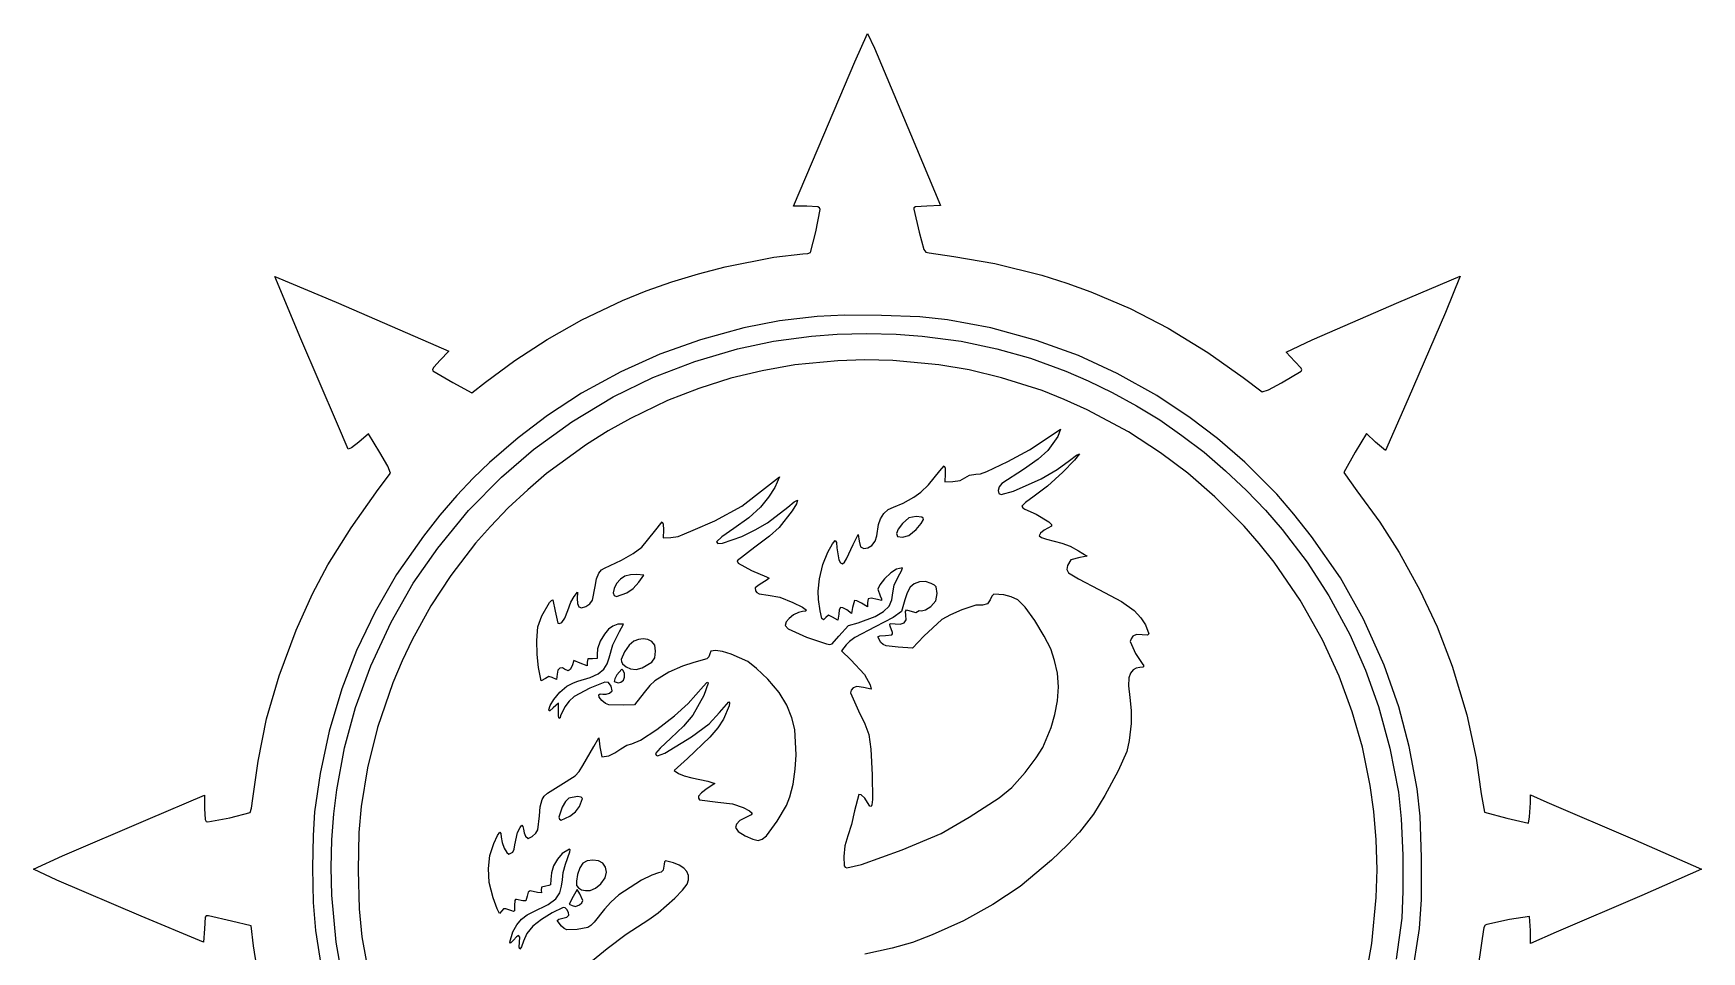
# Model space of a CAD drawing. Extents: x 354 to 615, y 61 to 321.
# Drawn here: x 354.4 to 614.8, y 177.9 to 321.2 of the extents above; entities that cross this region are included whole.
import ezdxf

# ---------------------------------------------------------------- set-up
doc = ezdxf.new("R2010")
doc.units = 0

msp = doc.modelspace()

# ---------------------------------------------------------------- linework, layer by layer
at = {"layer": 'Calque 1'}
for p, q in [((482.59066, 316.74368), (484.56314, 321.17446)), ((484.56314, 321.17446), (485.66845, 318.85936)), ((485.66845, 318.85936), (491.29084, 305.50266)), ((476.89514, 303.24998), (482.59066, 316.74368)), ((491.29084, 305.50266), (495.95703, 294.32406)), ((473.023, 294.188), (476.89514, 303.24998)), ((495.95703, 294.32406), (493.82254, 294.188)), ((475.09744, 294.18886), (473.023, 294.188)), ((476.827645, 294.106972), (475.09744, 294.18886)), ((476.49571, 290.2068), (477.17176, 293.69525)), ((477.107539, 293.957909), (476.827645, 294.106972)), ((477.17176, 293.69525), (477.107539, 293.957909)), ((492.06202, 294.11156), (491.814395, 293.971781)), ((491.814395, 293.971781), (491.81842, 293.72498)), ((491.81842, 293.72498), (492.65413, 290.16056)), ((493.82254, 294.188), (492.06202, 294.11156)), ((475.68635, 286.99624), (476.49571, 290.2068)), ((492.65413, 290.16056), (493.375956, 287.434493)), ((469.94419, 286.24269), (474.49264, 286.78053)), ((474.49264, 286.78053), (475.2807, 286.843906)), ((475.2807, 286.843906), (475.68635, 286.99624)), ((493.375956, 287.434493), (493.702001, 287.053034)), ((493.702001, 287.053034), (494.19523, 286.92631)), ((494.19523, 286.92631), (498.0737, 286.37455)), ((458.21519, 283.680632), (462.35509, 284.75957)), ((462.35509, 284.75957), (469.94419, 286.24269)), ((498.0737, 286.37455), (504.4237, 285.28223)), ((504.4237, 285.28223), (511.76309, 283.44544)), ((396.1601, 273.52258), (392.07313, 283.26176)), ((392.07313, 283.26176), (401.671, 279.22743)), ((450.020546, 280.984839), (454.02072, 282.414)), ((454.02072, 282.414), (458.21519, 283.680632)), ((511.76309, 283.44544), (515.68025, 282.204856)), ((515.68025, 282.204856), (519.43601, 280.85586)), ((567.49493, 279.21967), (577.07614, 283.27168)), ((577.07614, 283.27168), (574.76286, 277.63943)), ((401.671, 279.22743), (415.208, 273.34811)), ((439.9978, 276.4911), (446.3478, 279.51511)), ((446.3478, 279.51511), (450.020546, 280.984839)), ((519.43601, 280.85586), (525.59036, 278.25385)), ((553.96693, 273.3464), (567.49493, 279.21967)), ((434.57384, 273.43602), (439.9978, 276.4911)), ((470.82117, 276.30856), (465.27856, 275.23653)), ((476.71269, 277.01312), (470.82117, 276.30856)), ((480.962411, 277.202866), (476.71269, 277.01312)), ((486.76689, 277.17833), (480.962411, 277.202866)), ((492.726485, 276.940249), (486.76689, 277.17833)), ((497.07439, 276.4921), (492.726485, 276.940249)), ((503.82126, 275.2522), (497.07439, 276.4921)), ((525.59036, 278.25385), (531.48038, 275.18587)), ((574.76286, 277.63943), (568.93816, 264.16603)), ((401.88944, 260.18988), (396.1601, 273.52258)), ((429.54676, 270.15635), (434.57384, 273.43602)), ((458.53168, 273.36354), (452.16804, 271.11852)), ((465.27856, 275.23653), (458.53168, 273.36354)), ((469.89508, 273.15457), (475.8482, 273.95515)), ((475.8482, 273.95515), (479.847541, 274.226204)), ((479.847541, 274.226204), (484.44716, 274.33894)), ((484.44716, 274.33894), (489.067031, 274.22544)), ((489.067031, 274.22544), (493.11508, 273.95255)), ((493.11508, 273.95255), (499.20049, 273.14538)), ((510.95003, 273.25485), (503.82126, 275.2522)), ((531.48038, 275.18587), (537.69808, 271.39504)), ((415.208, 273.34811), (419.25779, 271.61378)), ((419.25779, 271.61378), (417.86496, 270.20343)), ((452.16804, 271.11852), (446.08263, 268.35227)), ((457.65585, 269.991), (464.28562, 271.94695)), ((464.28562, 271.94695), (469.89508, 273.15457)), ((499.20049, 273.14538), (504.74751, 271.94481)), ((504.74751, 271.94481), (510.03917, 270.4786)), ((517.52757, 270.88861), (510.95003, 273.25485)), ((523.53362, 268.09672), (517.52757, 270.88861)), ((537.69808, 271.39504), (543.20161, 267.46874)), ((549.93203, 271.42745), (553.96693, 273.3464)), ((551.28065, 269.98019), (549.93203, 271.42745)), ((416.904075, 269.09749), (416.711745, 268.743591)), ((416.711745, 268.743591), (416.72559, 268.54295)), ((416.72559, 268.54295), (419.85587, 266.68876)), ((417.86496, 270.20343), (416.904075, 269.09749)), ((424.97594, 266.74553), (429.54676, 270.15635)), ((446.08263, 268.35227), (439.94996, 265.01799)), ((451.09448, 267.47228), (457.65585, 269.991)), ((468.13508, 268.54367), (463.24029, 267.35874)), ((473.24008, 269.45437), (468.13508, 268.54367)), ((479.94371, 270.10255), (473.24008, 269.45437)), ((484.166916, 270.234229), (479.94371, 270.10255)), ((488.52588, 270.11255), (484.166916, 270.234229)), ((495.71288, 269.46877), (488.52588, 270.11255)), ((500.45435, 268.66246), (495.71288, 269.46877)), ((505.46846, 267.44105), (500.45435, 268.66246)), ((510.03917, 270.4786), (515.5357, 268.47619)), ((515.5357, 268.47619), (519.024502, 266.957235)), ((549.20142, 266.65506), (552.27284, 268.48625)), ((552.261849, 268.940454), (551.28065, 269.98019)), ((552.37578, 268.659495), (552.261849, 268.940454)), ((552.27284, 268.48625), (552.37578, 268.659495)), ((419.85587, 266.68876), (422.82568, 265.08469)), ((422.82568, 265.08469), (424.97594, 266.74553)), ((444.89734, 264.47696), (451.09448, 267.47228)), ((458.25331, 265.77864), (453.35852, 263.89607)), ((463.24029, 267.35874), (458.25331, 265.77864)), ((511.81846, 265.43578), (505.46846, 267.44105)), ((519.024502, 266.957235), (522.7682, 265.15325)), ((529.73231, 264.66794), (523.53362, 268.09672)), ((543.20161, 267.46874), (546.17516, 265.2487)), ((546.17516, 265.2487), (547.177431, 265.571218)), ((547.177431, 265.571218), (549.20142, 266.65506)), ((439.94996, 265.01799), (434.63563, 261.53044)), ((438.41505, 260.545), (444.89734, 264.47696)), ((453.35852, 263.89607), (447.58151, 261.10539)), ((515.251498, 264.066184), (511.81846, 265.43578)), ((518.84289, 262.45904), (515.251498, 264.066184)), ((522.7682, 265.15325), (526.563542, 263.063823)), ((526.563542, 263.063823), (530.17653, 260.85861)), ((534.92655, 261.20794), (529.73231, 264.66794)), ((568.93816, 264.16603), (565.38981, 256.11174)), ((434.63563, 261.53044), (430.05267, 258.07673)), ((432.45654, 256.23574), (438.41505, 260.545)), ((447.58151, 261.10539), (444.10543, 259.156171)), ((525.28936, 259.02333), (518.84289, 262.45904)), ((530.17653, 260.85861), (533.645202, 258.431809)), ((539.21594, 257.93942), (534.92655, 261.20794)), ((403.54007, 256.27904), (401.88944, 260.18988)), ((406.68162, 258.6909), (405.17031, 257.38163)), ((408.47345, 255.77174), (406.68162, 258.6909)), ((430.05267, 258.07673), (425.59731, 254.24383)), ((444.10543, 259.156171), (440.70234, 257.0392)), ((509.853786, 256.22085), (512.48167, 257.92126)), ((512.48167, 257.92126), (514.68294, 259.41056)), ((514.25493, 258.29622), (512.72503, 256.1123)), ((514.68294, 259.41056), (514.25493, 258.29622)), ((530.31644, 255.751), (525.28936, 259.02333)), ((533.645202, 258.431809), (537.09358, 255.80961)), ((543.44927, 254.2622), (539.21594, 257.93942)), ((562.45389, 258.76269), (560.69088, 255.81711)), ((563.85934, 257.3747), (562.45389, 258.76269)), ((404.068011, 256.517671), (403.54007, 256.27904)), ((405.17031, 257.38163), (404.068011, 256.517671)), ((409.703215, 253.62193), (408.47345, 255.77174)), ((427.45644, 251.92271), (432.45654, 256.23574)), ((440.70234, 257.0392), (434.49069, 252.50622)), ((506.4913, 254.35952), (509.853786, 256.22085)), ((512.72503, 256.1123), (511.195997, 254.760319)), ((516.09749, 254.50662), (517.196037, 255.371469)), ((517.65296, 255.55096), (516.895176, 254.582835)), ((517.196037, 255.371469), (517.65296, 255.55096)), ((534.5812, 252.53353), (530.31644, 255.751)), ((537.09358, 255.80961), (540.457567, 252.92638)), ((560.69088, 255.81711), (558.92787, 252.63588)), ((565.38981, 256.11174), (563.85934, 257.3747)), ((408.23923, 250.00342), (410.14368, 252.55248)), ((410.14368, 252.55248), (409.703215, 253.62193)), ((425.59731, 254.24383), (423.063674, 251.799274)), ((494.12102, 250.73173), (495.87515, 252.9268)), ((495.87515, 252.9268), (496.56328, 253.70654)), ((496.56328, 253.70654), (496.702859, 253.337363)), ((496.702859, 253.337363), (496.71895, 252.44977)), ((502.207979, 252.475963), (503.179971, 252.794563)), ((503.179971, 252.794563), (506.4913, 254.35952)), ((508.93162, 253.1473), (505.54827, 250.9276)), ((511.195997, 254.760319), (508.93162, 253.1473)), ((511.66572, 251.69386), (514.154027, 253.122305)), ((515.07327, 252.68852), (512.689875, 250.535099)), ((514.154027, 253.122305), (516.09749, 254.50662)), ((516.895176, 254.582835), (515.07327, 252.68852)), ((540.457567, 252.92638), (543.72335, 249.87197)), ((548.43258, 249.26439), (543.44927, 254.2622)), ((558.92787, 252.63588), (560.94428, 249.8207)), ((404.01242, 244.0503), (408.23923, 250.00342)), ((423.063674, 251.799274), (420.4739, 249.08054)), ((422.33423, 246.70697), (427.45644, 251.92271)), ((431.555209, 249.979535), (428.51448, 247.12969)), ((434.49069, 252.50622), (431.555209, 249.979535)), ((464.95999, 247.40312), (468.50601, 250.18223)), ((468.50601, 250.18223), (470.82112, 251.9764)), ((470.09351, 250.32581), (469.141395, 248.800549)), ((470.82112, 251.9764), (470.09351, 250.32581)), ((492.909341, 249.580643), (494.12102, 250.73173)), ((496.71895, 252.44977), (496.64715, 251.193)), ((496.64715, 251.193), (497.91635, 251.2381)), ((497.91635, 251.2381), (499.020671, 251.40508)), ((499.020671, 251.40508), (499.77121, 251.83342)), ((499.77121, 251.83342), (500.487059, 252.250639)), ((500.487059, 252.250639), (501.48127, 252.3836)), ((501.48127, 252.3836), (502.207979, 252.475963)), ((505.122646, 250.441735), (504.95296, 249.85771)), ((505.54827, 250.9276), (505.122646, 250.441735)), ((507.34338, 249.72131), (511.66572, 251.69386)), ((512.689875, 250.535099), (510.58212, 248.94402)), ((538.76503, 248.85438), (534.5812, 252.53353)), ((420.4739, 249.08054), (417.859469, 246.012165)), ((460.75365, 245.11291), (464.95999, 247.40312)), ((469.141395, 248.800549), (467.87401, 247.23361)), ((472.13125, 247.26327), (473.136766, 248.076885)), ((473.47335, 247.768234), (472.8219, 246.66771)), ((473.136766, 248.076885), (473.64966, 248.32062)), ((473.64966, 248.32062), (473.47335, 247.768234)), ((488.62205, 247.23769), (490.13625, 247.85358)), ((490.13625, 247.85358), (491.8126, 248.80061)), ((491.8126, 248.80061), (492.909341, 249.580643)), ((504.95296, 249.85771), (505.067221, 249.365676)), ((505.067221, 249.365676), (505.42515, 249.2086)), ((505.42515, 249.2086), (507.34338, 249.72131)), ((509.230166, 248.003548), (508.66389, 247.41436)), ((508.66389, 247.41436), (508.795017, 247.131795)), ((510.58212, 248.94402), (509.230166, 248.003548)), ((543.34144, 244.25956), (538.76503, 248.85438)), ((543.72335, 249.87197), (546.68164, 246.765523)), ((551.099222, 246.162924), (548.43258, 249.26439)), ((560.94428, 249.8207), (564.51093, 244.93564)), ((417.859469, 246.012165), (415.26657, 242.72698)), ((417.50964, 240.87482), (422.33423, 246.70697)), ((428.51448, 247.12969), (425.728011, 244.244035)), ((451.3222, 243.45716), (452.55566, 244.97552)), ((452.55566, 244.97552), (452.703494, 244.606343)), ((457.35436, 243.65164), (460.75365, 245.11291)), ((466.038706, 245.601159), (463.71027, 243.91722)), ((467.87401, 247.23361), (466.038706, 245.601159)), ((467.027586, 243.69784), (468.94651, 244.82828)), ((468.94651, 244.82828), (472.13125, 247.26327)), ((472.8219, 246.66771), (470.81425, 244.07271)), ((486.31032, 244.57062), (486.604517, 245.448879)), ((486.604517, 245.448879), (487.11122, 246.27097)), ((487.11122, 246.27097), (487.826487, 246.877551)), ((487.826487, 246.877551), (488.62205, 247.23769)), ((491.025808, 245.588456), (490.03426, 244.71048)), ((492.15093, 245.76957), (491.025808, 245.588456)), ((493.066906, 245.678806), (492.15093, 245.76957)), ((492.971249, 244.693481), (493.31077, 245.33788)), ((493.255566, 245.546048), (493.066906, 245.678806)), ((493.31077, 245.33788), (493.255566, 245.546048)), ((508.795017, 247.131795), (509.12014, 246.92852)), ((509.12014, 246.92852), (510.90608, 246.14994)), ((510.90608, 246.14994), (512.89046, 244.96258)), ((512.89046, 244.96258), (513.27989, 244.536778)), ((546.68164, 246.765523), (549.30633, 243.75719)), ((553.85654, 242.6848), (551.099222, 246.162924)), ((564.51093, 244.93564), (567.53755, 240.19533)), ((400.37822, 238.22947), (404.01242, 244.0503)), ((415.26657, 242.72698), (411.07686, 236.73834)), ((425.728011, 244.244035), (423.40382, 241.63126)), ((449.35909, 241.00977), (451.3222, 243.45716)), ((452.73996, 243.71875), (452.69716, 242.46198)), ((452.69716, 242.46198), (453.90187, 242.50038)), ((452.703494, 244.606343), (452.73996, 243.71875)), ((453.90187, 242.50038), (455.02388, 242.684951)), ((455.02388, 242.684951), (456.01854, 243.09471)), ((456.01854, 243.09471), (457.35436, 243.65164)), ((461.822271, 242.595294), (461.03498, 241.83208)), ((463.71027, 243.91722), (461.822271, 242.595294)), ((461.93832, 241.61388), (464.98159, 242.68689)), ((464.98159, 242.68689), (467.027586, 243.69784)), ((469.275906, 242.713291), (467.00659, 240.99547)), ((470.81425, 244.07271), (469.275906, 242.713291)), ((482.36001, 241.40341), (483.12479, 242.99091)), ((483.12479, 242.99091), (483.25708, 241.93258)), ((485.749357, 241.970239), (486.03116, 242.76865)), ((486.03116, 242.76865), (486.31032, 244.57062)), ((489.358506, 243.807271), (489.07744, 243.12298)), ((489.07744, 243.12298), (489.263865, 242.697094)), ((489.263865, 242.697094), (490.03829, 242.59457)), ((490.03426, 244.71048), (489.358506, 243.807271)), ((490.03829, 242.59457), (491.037146, 242.819847)), ((491.037146, 242.819847), (492.15496, 243.75038)), ((492.15496, 243.75038), (492.971249, 244.693481)), ((492.15496, 243.75038), (492.15496, 243.75038)), ((511.553466, 243.169989), (511.36979, 242.78454)), ((511.36979, 242.78454), (511.749382, 242.492824)), ((512.14344, 243.64339), (511.553466, 243.169989)), ((511.749382, 242.492824), (512.51368, 242.24478)), ((513.28733, 244.29321), (512.14344, 243.64339)), ((512.51368, 242.24478), (514.88037, 241.65505)), ((513.27989, 244.536778), (513.28733, 244.29321)), ((545.696685, 241.575466), (543.34144, 244.25956)), ((549.30633, 243.75719), (553.20202, 238.67809)), ((558.38625, 236.20251), (553.85654, 242.6848)), ((413.69021, 235.3733), (417.50964, 240.87482)), ((423.40382, 241.63126), (419.56787, 236.60418)), ((446.18409, 238.97729), (448.031769, 240.0295)), ((448.031769, 240.0295), (449.35909, 241.00977)), ((461.03498, 241.83208), (461.235497, 241.581665)), ((461.235497, 241.581665), (461.93832, 241.61388)), ((467.00659, 240.99547), (464.21569, 238.89013)), ((477.590266, 238.289028), (478.37475, 240.23753)), ((478.37475, 240.23753), (479.10141, 241.52809)), ((479.10141, 241.52809), (479.55624, 242.06487)), ((479.55624, 242.06487), (479.740758, 241.720184)), ((479.740758, 241.720184), (479.8175, 240.89147)), ((479.8175, 240.89147), (480.08371, 239.01788)), ((481.30168, 239.17567), (482.36001, 241.40341)), ((483.25708, 241.93258), (483.484509, 241.063066)), ((483.484509, 241.063066), (484.01058, 240.7863)), ((484.01058, 240.7863), (484.634611, 240.885179)), ((484.634611, 240.885179), (485.2633, 241.29164)), ((485.2633, 241.29164), (485.749357, 241.970239)), ((514.88037, 241.65505), (516.205573, 241.142511)), ((516.205573, 241.142511), (517.5262, 240.43372)), ((517.5262, 240.43372), (518.84358, 239.58517)), ((518.84358, 239.58517), (517.71504, 239.38291)), ((548.0276, 238.66125), (545.696685, 241.575466)), ((567.53755, 240.19533), (570.747, 234.30202)), ((397.98249, 233.70912), (400.37822, 238.22947)), ((442.309937, 236.081979), (442.64987, 236.95341)), ((442.64987, 236.95341), (443.078535, 237.447841)), ((443.078535, 237.447841), (443.51827, 237.73474)), ((443.51827, 237.73474), (446.18409, 238.97729)), ((464.21569, 238.89013), (464.40902, 238.49326)), ((464.40902, 238.49326), (466.45549, 237.38739)), ((466.45549, 237.38739), (468.83674, 236.37631)), ((477.08695, 236.08959), (477.590266, 238.289028)), ((480.08371, 239.01788), (480.368398, 238.555353)), ((480.368398, 238.555353), (480.67902, 238.42656)), ((480.67902, 238.42656), (480.997685, 238.691525)), ((480.997685, 238.691525), (481.30168, 239.17567)), ((488.217815, 237.001354), (487.23197, 236.08857)), ((489.09254, 237.57348), (488.217815, 237.001354)), ((490.02548, 237.76567), (489.09254, 237.57348)), ((489.35554, 236.35534), (489.885341, 237.29473)), ((489.885341, 237.29473), (490.02548, 237.76567)), ((515.77703, 238.16569), (515.668176, 237.532661)), ((515.668176, 237.532661), (515.9601, 237.008)), ((516.30965, 239.00954), (515.77703, 238.16569)), ((515.9601, 237.008), (517.522894, 236.048011)), ((517.71504, 239.38291), (516.30965, 239.00954)), ((552.11618, 232.75062), (548.0276, 238.66125)), ((553.20202, 238.67809), (556.56748, 233.41446)), ((411.07686, 236.73834), (407.74598, 230.91751)), ((410.23767, 229.28788), (413.69021, 235.3733)), ((419.56787, 236.60418), (416.44513, 231.87888)), ((441.67244, 232.76124), (442.08351, 234.88867)), ((442.08351, 234.88867), (442.309937, 236.081979)), ((445.048141, 234.549205), (444.89201, 233.8982)), ((445.42352, 235.32228), (445.048141, 234.549205)), ((446.020661, 236.021505), (445.42352, 235.32228)), ((446.70997, 236.49498), (446.020661, 236.021505)), ((447.570999, 236.691391), (446.70997, 236.49498)), ((447.02276, 233.87051), (448.003649, 234.57751)), ((448.581, 236.72455), (447.570999, 236.691391)), ((448.003649, 234.57751), (448.88559, 235.52415)), ((449.69708, 236.64145), (448.581, 236.72455)), ((448.88559, 235.52415), (449.69708, 236.64145)), ((467.65381, 235.12515), (467.033495, 234.65998)), ((467.033495, 234.65998), (467.0943, 234.17003)), ((468.92274, 235.89467), (467.65381, 235.12515)), ((468.83674, 236.37631), (469.213974, 236.184311)), ((469.213974, 236.184311), (468.92274, 235.89467)), ((476.87403, 234.131101), (477.08695, 236.08959)), ((486.479827, 235.132708), (486.16699, 234.457)), ((486.16699, 234.457), (486.5667, 233.41012)), ((487.23197, 236.08857), (486.479827, 235.132708)), ((488.54824, 233.89377), (488.730152, 235.10138)), ((488.730152, 235.10138), (489.35554, 236.35534)), ((491.22515, 234.76888), (490.773239, 233.909673)), ((491.867131, 235.292463), (491.22515, 234.76888)), ((492.69017, 235.60834), (491.867131, 235.292463)), ((493.622525, 235.636728), (492.69017, 235.60834)), ((494.53079, 235.35787), (493.622525, 235.636728)), ((495.016996, 235.093596), (494.53079, 235.35787)), ((495.286749, 234.812961), (495.016996, 235.093596)), ((495.4274, 233.75467), (495.286749, 234.812961)), ((517.522894, 236.048011), (520.66398, 234.42092)), ((520.66398, 234.42092), (524.21926, 232.532064)), ((561.96653, 229.7624), (558.38625, 236.20251)), ((395.40355, 228.04013), (397.98249, 233.70912)), ((416.44513, 231.87888), (413.52812, 226.568)), ((433.77938, 230.29113), (434.95178, 232.38848)), ((434.95178, 232.38848), (435.279995, 232.709696)), ((435.279995, 232.709696), (435.49379, 232.76602)), ((435.49379, 232.76602), (435.84965, 230.99904)), ((437.80723, 231.10908), (438.295547, 232.407473)), ((438.295547, 232.407473), (438.80866, 233.33385)), ((438.80866, 233.33385), (439.33943, 233.99531)), ((439.33943, 233.99531), (439.28353, 233.00421)), ((439.28353, 233.00421), (439.333354, 232.214988)), ((439.333354, 232.214988), (439.53152, 231.70925)), ((439.53152, 231.70925), (439.94029, 231.542375)), ((439.94029, 231.542375), (440.62116, 231.73085)), ((440.62116, 231.73085), (441.254106, 232.16779)), ((441.254106, 232.16779), (441.67244, 232.76124)), ((444.89201, 233.8982), (445.021446, 233.469391)), ((445.021446, 233.469391), (445.43172, 233.33411)), ((445.43172, 233.33411), (447.02276, 233.87047)), ((447.02276, 233.87047), (447.02276, 233.87051)), ((467.0943, 234.17003), (467.30498, 233.924424)), ((467.30498, 233.924424), (467.668026, 233.748783)), ((467.668026, 233.748783), (469.07813, 233.53473)), ((469.07813, 233.53473), (470.891161, 233.19727)), ((470.891161, 233.19727), (472.92512, 232.3976)), ((472.92512, 232.3976), (474.428986, 231.626416)), ((476.93921, 232.82371), (476.87403, 234.131101)), ((477.16941, 231.08466), (476.93921, 232.82371)), ((482.54053, 232.70531), (482.22372, 231.59225)), ((482.929327, 232.647343), (482.54053, 232.70531)), ((483.64004, 232.28393), (482.929327, 232.647343)), ((484.58, 231.703), (483.64004, 232.28393)), ((484.702894, 232.926811), (484.57949, 232.38626)), ((484.57949, 232.38626), (484.58, 231.703)), ((485.1748, 233.06525), (484.702894, 232.926811)), ((486.15436, 232.81812), (485.1748, 233.06525)), ((486.75251, 232.70725), (486.15436, 232.81812)), ((486.5667, 233.41012), (486.786164, 232.96825)), ((486.786164, 232.96825), (486.75251, 232.70725)), ((487.094335, 230.964275), (487.95293, 231.81804)), ((487.95293, 231.81804), (488.399595, 232.780444)), ((488.399595, 232.780444), (488.54824, 233.89377)), ((490.41837, 232.77403), (489.86755, 230.94628)), ((490.773239, 233.909673), (490.41837, 232.77403)), ((493.605466, 231.218426), (494.44221, 231.76695)), ((494.44221, 231.76695), (495.260132, 232.640754)), ((495.260132, 232.640754), (495.4274, 233.75467)), ((501.48447, 231.96735), (499.27274, 231.22087)), ((502.52795, 231.97995), (501.48447, 231.96735)), ((503.297834, 232.156946), (502.52795, 231.97995)), ((503.70777, 232.79796), (503.297834, 232.156946)), ((504.004496, 233.386944), (503.70777, 232.79796)), ((504.30093, 233.6983), (504.004496, 233.386944)), ((505.8646, 233.57519), (504.30093, 233.6983)), ((507.021573, 233.24614), (505.8646, 233.57519)), ((508.0234, 232.78752), (507.021573, 233.24614)), ((509.156988, 231.648501), (508.0234, 232.78752)), ((524.21926, 232.532064), (526.1708, 231.12518)), ((555.58619, 226.53291), (552.11618, 232.75062)), ((556.56748, 233.41446), (559.84424, 227.38107)), ((570.747, 234.30202), (573.48147, 228.56788)), ((407.74598, 230.91751), (404.84458, 224.86761)), ((407.06873, 222.50346), (410.23767, 229.28788)), ((433.150587, 228.578933), (433.77938, 230.29113)), ((435.84965, 230.99904), (436.26193, 229.17565)), ((436.26193, 229.17565), (436.525332, 229.124438)), ((436.525332, 229.124438), (436.8936, 229.26635)), ((436.8936, 229.26635), (437.3447, 229.922905)), ((437.3447, 229.922905), (437.80723, 231.10908)), ((471.86496, 229.33798), (471.71783, 228.772579)), ((472.333571, 229.90187), (471.86496, 229.33798)), ((473.02086, 230.43663), (472.333571, 229.90187)), ((473.791106, 230.799956), (473.02086, 230.43663)), ((474.45918, 230.95164), (473.791106, 230.799956)), ((474.428986, 231.626416), (475.05449, 231.17549)), ((474.879617, 231.017808), (474.45918, 230.95164)), ((475.05449, 231.17549), (474.879617, 231.017808)), ((477.42986, 229.89533), (477.16941, 231.08466)), ((477.702162, 229.661089), (477.42986, 229.89533)), ((478.05518, 230.01292), (477.702162, 229.661089)), ((478.474674, 230.388454), (478.05518, 230.01292)), ((479.11466, 230.07782), (478.474674, 230.388454)), ((479.94048, 229.6295), (479.11466, 230.07782)), ((480.08208, 230.53992), (479.94048, 229.6295)), ((480.160555, 231.231413), (480.08208, 230.53992)), ((480.34922, 231.61545), (480.160555, 231.231413)), ((480.750871, 231.564349), (480.34922, 231.61545)), ((481.34141, 231.20964), (480.750871, 231.564349)), ((482.06646, 230.63874), (481.34141, 231.20964)), ((481.60536, 228.79313), (483.12428, 229.21951)), ((482.22372, 231.59225), (482.06646, 230.63874)), ((483.12428, 229.21951), (485.77011, 230.16952)), ((485.77011, 230.16952), (487.094335, 230.964275)), ((488.558284, 230.0489), (485.78267, 228.58683)), ((489.86755, 230.94628), (488.558284, 230.0489)), ((489.694154, 229.009335), (490.28623, 229.2138)), ((490.28623, 229.2138), (490.608815, 229.659933)), ((490.533165, 230.97272), (490.65429, 231.21755)), ((490.58019, 230.38409), (490.533165, 230.97272)), ((490.608815, 229.659933), (490.58019, 230.38409)), ((490.65429, 231.21755), (491.56435, 230.96307)), ((491.56435, 230.96307), (492.104971, 230.84094)), ((492.104971, 230.84094), (492.39759, 230.97387)), ((492.39759, 230.97387), (492.644907, 231.119449)), ((492.644907, 231.119449), (493.00927, 231.09699)), ((493.00927, 231.09699), (493.605466, 231.218426)), ((496.17102, 229.72762), (493.35567, 227.12439)), ((497.515514, 230.46658), (496.17102, 229.72762)), ((499.27274, 231.22087), (497.515514, 230.46658)), ((510.68812, 229.54427), (509.156988, 231.648501)), ((512.15209, 227.137599), (510.68812, 229.54427)), ((526.1708, 231.12518), (527.207669, 229.968903)), ((527.207669, 229.968903), (527.95674, 228.86502)), ((565.20516, 222.59733), (561.96653, 229.7624)), ((392.76367, 220.91881), (395.40355, 228.04013)), ((413.52812, 226.568), (411.970135, 223.277726)), ((432.96431, 226.45467), (433.150587, 228.578933)), ((443.512202, 227.430903), (442.87291, 226.32445)), ((444.14938, 228.23644), (443.512202, 227.430903)), ((444.847172, 228.703768), (444.14938, 228.23644)), ((444.83272, 225.7933), (445.87334, 227.83856)), ((445.63222, 228.99711), (444.847172, 228.703768)), ((446.47939, 228.99611), (445.63222, 228.99711)), ((445.87334, 227.83856), (446.47939, 228.99611)), ((448.840589, 226.60913), (448.10725, 226.34353)), ((449.5825, 226.7196), (448.840589, 226.60913)), ((450.283526, 226.598612), (449.5825, 226.7196)), ((450.91856, 226.30772), (450.283526, 226.598612)), ((471.71783, 228.772579), (472.1788, 228.27773)), ((472.1788, 228.27773), (475.04052, 226.9565)), ((475.04052, 226.9565), (478.15987, 225.91142)), ((479.06784, 225.942756), (480.09449, 227.13366)), ((480.09449, 227.13366), (481.60536, 228.79313)), ((482.619608, 226.91553), (481.768251, 226.315196)), ((485.78267, 228.58683), (482.619608, 226.91553)), ((486.16694, 227.01353), (486.525751, 227.17969)), ((486.67257, 226.15362), (486.16694, 227.01353)), ((486.525751, 227.17969), (487.38842, 227.2488)), ((487.38842, 227.2488), (488.364126, 227.332815)), ((488.053903, 228.946153), (488.117003, 229.077994)), ((488.13698, 228.67968), (488.053903, 228.946153)), ((488.117003, 229.077994), (488.87794, 229.03074)), ((488.47677, 227.71182), (488.13698, 228.67968)), ((488.364126, 227.332815), (488.500349, 227.473541)), ((488.500349, 227.473541), (488.47677, 227.71182)), ((488.87794, 229.03074), (489.694154, 229.009335)), ((493.35567, 227.12439), (491.59091, 225.24921)), ((513.18157, 225.13211), (512.15209, 227.137599)), ((525.712611, 226.682374), (525.59045, 226.2693)), ((526.00632, 227.09709), (525.712611, 226.682374)), ((526.562426, 227.382034), (526.00632, 227.09709)), ((527.46153, 227.34675), (526.562426, 227.382034)), ((528.24778, 227.296256), (527.46153, 227.34675)), ((527.95674, 228.86502), (528.50087, 227.48949)), ((528.50087, 227.48949), (528.24778, 227.296256)), ((558.20436, 220.89878), (555.58619, 226.53291)), ((559.84424, 227.38107), (562.31306, 221.82482)), ((573.48147, 228.56788), (575.81143, 222.4462)), ((404.84458, 224.86761), (402.56587, 218.91448)), ((433.017695, 224.288096), (432.96431, 226.45467)), ((433.21958, 222.23721), (433.017695, 224.288096)), ((442.426465, 225.141383), (442.39687, 224.25359)), ((442.39687, 224.25359), (442.41367, 223.621344)), ((442.87291, 226.32445), (442.426465, 225.141383)), ((444.23762, 223.75057), (444.83272, 225.7933)), ((446.67392, 224.67014), (446.140346, 223.486089)), ((447.386224, 225.696847), (446.67392, 224.67014)), ((448.10725, 226.34353), (447.386224, 225.696847)), ((451.381891, 225.743659), (450.91856, 226.30772)), ((451.37338, 223.766534), (451.50659, 224.76634)), ((451.50659, 224.76634), (451.381891, 225.743659)), ((459.837148, 223.908768), (459.51014, 223.58355)), ((459.97316, 224.34767), (459.837148, 223.908768)), ((460.151864, 224.762513), (459.97316, 224.34767)), ((460.85778, 224.86753), (460.151864, 224.762513)), ((461.9354, 224.711725), (460.85778, 224.86753)), ((463.28404, 224.33713), (461.9354, 224.711725)), ((465.91573, 223.16791), (463.28404, 224.33713)), ((478.15987, 225.91142), (478.677108, 225.831477)), ((478.677108, 225.831477), (479.06784, 225.942756)), ((481.23322, 225.76605), (480.5036, 224.80947)), ((480.5036, 224.80947), (481.98456, 223.44946)), ((481.768251, 226.315196), (481.23322, 225.76605)), ((487.012514, 225.823413), (486.67257, 226.15362)), ((487.477329, 225.614254), (487.012514, 225.823413)), ((489.38455, 225.3891), (487.477329, 225.614254)), ((491.59091, 225.24921), (489.38455, 225.3891)), ((513.781052, 223.308219), (513.18157, 225.13211)), ((525.59045, 226.2693), (526.40042, 224.44171)), ((526.40042, 224.44171), (527.45876, 222.87253)), ((404.68866, 215.98122), (407.06873, 222.50346)), ((411.970135, 223.277726), (410.52066, 219.85255)), ((433.6517, 220.14421), (433.21958, 222.23721)), ((436.274157, 221.797446), (436.16069, 221.1713)), ((436.57535, 222.13248), (436.274157, 221.797446)), ((436.956247, 222.156819), (436.57535, 222.13248)), ((437.28973, 221.99188), (436.956247, 222.156819)), ((437.87539, 221.69217), (437.28973, 221.99188)), ((438.166616, 221.928659), (437.87539, 221.69217)), ((438.46523, 222.49718), (438.166616, 221.928659)), ((438.76913, 223.30229), (438.46523, 222.49718)), ((439.74618, 222.89406), (438.76913, 223.30229)), ((440.82008, 222.48582), (439.74618, 222.89406)), ((440.85388, 223.08113), (440.82008, 222.48582)), ((440.950945, 223.561381), (440.85388, 223.08113)), ((441.67624, 223.58996), (440.950945, 223.561381)), ((442.41367, 223.621344), (441.67624, 223.58996)), ((442.522812, 221.263454), (443.41518, 221.97953)), ((443.41518, 221.97953), (443.92981, 222.824261)), ((443.92981, 222.824261), (444.23762, 223.75057)), ((446.23587, 221.9571), (445.46523, 221.10885)), ((446.140346, 223.486089), (446.169744, 223.14733)), ((446.169744, 223.14733), (446.36782, 222.80174)), ((446.449838, 221.761789), (446.23587, 221.9571)), ((446.36782, 222.80174), (446.899424, 222.332725)), ((446.63631, 221.29221), (446.449838, 221.761789)), ((446.899424, 222.332725), (447.61585, 222.00702)), ((447.61585, 222.00702), (448.482768, 221.928717)), ((448.482768, 221.928717), (449.38993, 222.16018)), ((449.38993, 222.16018), (450.91128, 223.08691)), ((450.91128, 223.08691), (451.37338, 223.766534)), ((450.91128, 223.08691), (450.91128, 223.08691)), ((453.57838, 221.49451), (451.365304, 220.166722)), ((455.699651, 222.439149), (453.57838, 221.49451)), ((457.4909, 223.01907), (455.699651, 222.439149)), ((459.51014, 223.58355), (457.4909, 223.01907)), ((467.275155, 222.099655), (465.91573, 223.16791)), ((469.01282, 220.42837), (467.275155, 222.099655)), ((481.98456, 223.44946), (484.13419, 221.16342)), ((514.2112, 221.33813), (513.781052, 223.308219)), ((514.388229, 219.227031), (514.2112, 221.33813)), ((525.635324, 221.370893), (525.35114, 220.61336)), ((526.02336, 221.88328), (525.635324, 221.370893)), ((526.529082, 222.121865), (526.02336, 221.88328)), ((527.09623, 222.2211), (526.529082, 222.121865)), ((527.527671, 222.294231), (527.09623, 222.2211)), ((527.45876, 222.87253), (527.70712, 222.47006)), ((527.70712, 222.47006), (527.527671, 222.294231)), ((562.31306, 221.82482), (564.3448, 216.13628)), ((567.48542, 216.11504), (565.20516, 222.59733)), ((575.81143, 222.4462), (578.08655, 214.83379)), ((390.80128, 214.211), (392.76367, 220.91881)), ((402.56587, 218.91448), (400.5686, 212.2999)), ((410.52066, 219.85255), (408.13009, 212.84878)), ((434.32179, 220.51347), (433.6517, 220.14421)), ((434.860725, 220.851944), (434.32179, 220.51347)), ((435.37815, 220.68824), (434.860725, 220.851944)), ((436.02481, 220.36925), (435.37815, 220.68824)), ((436.16069, 221.1713), (436.02481, 220.36925)), ((436.576321, 218.366164), (437.67621, 219.29601)), ((437.67621, 219.29601), (438.67774, 219.867189)), ((438.67774, 219.867189), (439.37108, 220.10476)), ((441.23703, 219.02544), (438.775, 217.70108)), ((439.37108, 220.10476), (441.29911, 220.64883)), ((443.58042, 219.93678), (441.23703, 219.02544)), ((441.29911, 220.64883), (442.522812, 221.263454)), ((444.183818, 219.913835), (443.58042, 219.93678)), ((444.55056, 219.29983), (444.183818, 219.913835)), ((444.705311, 218.598269), (444.55056, 219.29983)), ((445.12406, 220.448059), (445.05799, 220.05051)), ((445.05799, 220.05051), (445.66898, 219.84044)), ((445.46523, 221.10885), (445.12406, 220.448059)), ((445.66898, 219.84044), (446.104714, 219.956009)), ((446.104714, 219.956009), (446.47666, 220.23387)), ((446.47666, 220.23387), (446.662606, 220.704656)), ((446.47666, 220.23387), (446.47666, 220.23387)), ((446.662606, 220.704656), (446.63631, 221.29221)), ((450.5849, 219.417032), (449.71064, 218.35769)), ((451.365304, 220.166722), (450.5849, 219.417032)), ((456.5779, 216.61157), (458.98777, 219.31128)), ((458.98777, 219.31128), (459.518437, 219.886325)), ((459.70565, 219.80722), (459.03829, 217.86145)), ((459.518437, 219.886325), (459.65735, 219.930182)), ((459.65735, 219.930182), (459.70565, 219.80722)), ((470.769687, 218.35647), (469.01282, 220.42837)), ((482.34203, 219.05627), (482.053611, 218.685334)), ((482.919177, 219.264386), (482.34203, 219.05627)), ((483.95018, 219.12067), (482.919177, 219.264386)), ((485.14996, 218.84612), (483.95018, 219.12067)), ((484.13419, 221.16342), (484.97641, 219.54175)), ((484.97641, 219.54175), (485.14996, 218.84612)), ((514.2222, 217.02036), (514.388229, 219.227031)), ((525.35114, 220.61336), (525.296899, 219.367019)), ((525.296899, 219.367019), (525.51214, 217.57773)), ((560.19777, 215.34253), (558.20436, 220.89878)), ((434.83773, 215.63033), (435.075297, 216.282059)), ((435.075297, 216.282059), (435.64648, 217.26627)), ((436.33805, 216.66517), (435.50989, 215.94027)), ((435.64648, 217.26627), (436.576321, 218.366164)), ((436.35985, 215.47455), (436.33805, 216.66517)), ((437.33666, 216.11283), (436.68983, 214.68606)), ((438.025987, 217.002044), (437.33666, 216.11283)), ((438.775, 217.70108), (438.025987, 217.002044)), ((442.63944, 217.98236), (442.883152, 218.099611)), ((442.719131, 217.630904), (442.63944, 217.98236)), ((443.10219, 217.09569), (442.719131, 217.630904)), ((442.883152, 218.099611), (443.27763, 218.07176)), ((443.680746, 216.61204), (443.10219, 217.09569)), ((443.27763, 218.07176), (443.788976, 218.06289)), ((444.23045, 216.38462), (443.680746, 216.61204)), ((443.788976, 218.06289), (444.31365, 218.2264)), ((446.47941, 216.38262), (444.23045, 216.38462)), ((444.31365, 218.2264), (444.705311, 218.598269)), ((448.1992, 216.42522), (446.47941, 216.38262)), ((449.71064, 218.35769), (448.1992, 216.42522)), ((454.449562, 214.69468), (456.5779, 216.61157)), ((459.03829, 217.86145), (457.31017, 214.78809)), ((461.48694, 215.19081), (462.91875, 216.88978)), ((462.99375, 216.22832), (462.12231, 214.16936)), ((462.91875, 216.88978), (463.05081, 216.745001)), ((463.05081, 216.745001), (462.99375, 216.22832)), ((471.99956, 216.34532), (470.769687, 218.35647)), ((472.792185, 214.402441), (471.99956, 216.34532)), ((482.053611, 218.685334), (481.93365, 218.26945)), ((481.93365, 218.26945), (483.16063, 215.47668)), ((513.811005, 214.877716), (514.2222, 217.02036)), ((525.51214, 217.57773), (525.743101, 215.507024)), ((564.3448, 216.13628), (566.11623, 209.66672)), ((569.10806, 209.92699), (567.48542, 216.11504)), ((389.46903, 207.59642), (390.80128, 214.211)), ((402.97268, 209.7052), (404.68866, 215.98122)), ((434.875432, 215.481468), (434.83773, 215.63033)), ((434.994282, 215.480856), (434.875432, 215.481468)), ((435.50989, 215.94027), (434.994282, 215.480856)), ((436.333256, 214.63367), (436.35985, 215.47455)), ((436.45775, 214.28392), (436.333256, 214.63367)), ((436.621655, 214.402048), (436.45775, 214.28392)), ((436.68983, 214.68606), (436.621655, 214.402048)), ((451.71263, 212.57667), (454.449562, 214.69468)), ((457.31017, 214.78809), (455.866045, 213.08887)), ((459.883429, 213.464669), (461.48694, 215.19081)), ((462.12231, 214.16936), (461.204747, 212.810037)), ((473.21443, 212.53766), (472.792185, 214.402441)), ((483.16063, 215.47668), (484.138131, 213.4264)), ((513.24165, 212.87683), (513.811005, 214.877716)), ((525.70893, 213.49832), (525.4177, 210.85249)), ((525.743101, 215.507024), (525.70893, 213.49832)), ((561.83007, 209.82509), (560.19777, 215.34253)), ((578.08655, 214.83379), (579.54135, 208.11157)), ((400.5686, 212.2999), (399.13736, 205.68532)), ((408.13009, 212.84878), (406.55908, 206.59965)), ((441.87103, 209.91857), (442.62941, 211.24149)), ((442.62941, 211.24149), (442.80783, 209.83512)), ((449.144365, 210.873431), (451.71263, 212.57667)), ((453.87943, 211.19093), (452.203549, 209.64949)), ((452.96524, 208.84466), (457.09272, 211.40492)), ((455.866045, 213.08887), (453.87943, 211.19093)), ((459.97316, 211.3751), (456.47083, 208.01241)), ((457.09272, 211.40492), (459.883429, 213.464669)), ((461.204747, 212.810037), (459.97316, 211.3751)), ((473.45478, 208.59565), (473.21443, 212.53766)), ((484.138131, 213.4264), (484.7653, 211.78979)), ((484.7653, 211.78979), (485.08194, 209.468001)), ((511.94714, 209.76072), (513.24165, 212.87683)), ((401.75435, 203.1665), (402.97268, 209.7052)), ((440.15802, 206.93445), (441.87103, 209.91857)), ((442.80783, 209.83512), (443.12761, 208.2874)), ((443.12761, 208.2874), (444.19467, 208.45155)), ((444.19467, 208.45155), (445.136471, 208.896205)), ((445.136471, 208.896205), (446.10087, 209.53625)), ((446.10087, 209.53625), (447.009004, 210.089958)), ((447.009004, 210.089958), (447.81183, 210.31545)), ((447.81183, 210.31545), (449.144365, 210.873431)), ((452.203549, 209.64949), (451.5065, 208.80741)), ((451.5065, 208.80741), (451.58672, 208.564424)), ((451.58672, 208.564424), (451.77959, 208.46336)), ((451.77959, 208.46336), (452.96524, 208.84466)), ((473.309226, 206.377653), (473.45478, 208.59565)), ((485.08194, 209.468001), (485.2952, 205.48683)), ((510.8861, 208.113719), (511.94714, 209.76072)), ((525.02344, 209.13405), (523.69888, 206.09134)), ((525.4177, 210.85249), (525.02344, 209.13405)), ((563.03219, 203.83634), (561.83007, 209.82509)), ((566.11623, 209.66672), (567.43725, 202.78755)), ((570.35595, 203.3124), (569.10806, 209.92699)), ((388.64738, 201.77576), (389.46903, 207.59642)), ((399.13736, 205.68532), (398.29317, 199.73219)), ((406.55908, 206.59965), (405.54721, 200.52576)), ((438.974144, 205.320474), (439.571224, 205.988207)), ((439.571224, 205.988207), (440.15802, 206.93445)), ((456.47083, 208.01241), (454.42371, 206.13852)), ((454.42371, 206.13852), (455.09755, 205.697)), ((455.09755, 205.697), (455.989302, 205.317499)), ((472.952, 204.01735), (473.309226, 206.377653)), ((507.106806, 203.490882), (509.19527, 205.86176)), ((509.19527, 205.86176), (510.8861, 208.113719)), ((523.69888, 206.09134), (521.5954, 202.24505)), ((579.54135, 208.11157), (580.36828, 202.50988)), ((401.30743, 199.424776), (401.75435, 203.1665)), ((434.646657, 202.651546), (436.7288, 203.92513)), ((436.7288, 203.92513), (438.974144, 205.320474)), ((455.989302, 205.317499), (457.18707, 205.02508)), ((457.18707, 205.02508), (459.67253, 204.47416)), ((459.54002, 203.35728), (458.647762, 202.68241)), ((460.74231, 204.15364), (459.54002, 203.35728)), ((459.67253, 204.47416), (460.74231, 204.15364)), ((472.442681, 202.030409), (472.952, 204.01735)), ((485.2952, 205.48683), (485.344906, 201.646404)), ((505.14366, 201.88859), (507.106806, 203.490882)), ((563.569077, 199.779194), (563.03219, 203.83634)), ((570.806179, 199.037191), (570.35595, 203.3124)), ((372.33006, 198.54863), (381.12745, 202.30843)), ((381.12745, 202.30843), (381.128, 200.227)), ((388.454657, 200.284181), (388.64738, 201.77576)), ((405.54721, 200.52576), (405.193702, 196.487185)), ((433.37295, 199.07065), (433.516559, 200.473659)), ((433.516559, 200.473659), (433.82627, 201.61758)), ((433.82627, 201.61758), (434.142147, 202.155017)), ((434.142147, 202.155017), (434.646657, 202.651546)), ((437.448503, 201.301447), (436.93783, 200.43837)), ((437.97296, 201.82743), (437.448503, 201.301447)), ((439.31837, 202.11336), (437.97296, 201.82743)), ((439.03017, 199.706492), (439.65378, 200.53367)), ((439.900323, 202.021281), (439.31837, 202.11336)), ((439.65378, 200.53367), (440.1168, 201.78263)), ((440.1168, 201.78263), (439.900323, 202.021281)), ((458.19085, 202.17815), (458.181736, 201.849288)), ((458.181736, 201.849288), (458.36634, 201.59613)), ((458.647762, 202.68241), (458.19085, 202.17815)), ((458.36634, 201.59613), (461.21441, 201.23099)), ((461.21441, 201.23099), (463.493699, 200.956418)), ((463.493699, 200.956418), (465.16392, 200.41324)), ((470.45426, 198.2769), (471.93145, 200.71006)), ((471.93145, 200.71006), (472.442681, 202.030409)), ((483.21473, 202.44197), (482.57258, 199.86258)), ((483.579788, 202.372206), (483.21473, 202.44197)), ((484.14565, 201.84447), (483.579788, 202.372206)), ((484.84406, 200.77017), (484.14565, 201.84447)), ((484.93268, 200.597645), (484.84406, 200.77017)), ((485.14574, 200.52589), (484.93268, 200.597645)), ((485.277789, 200.791053), (485.14574, 200.52589)), ((485.344906, 201.646404), (485.277789, 200.791053)), ((500.43691, 198.87088), (505.14366, 201.88859)), ((521.5954, 202.24505), (519.82747, 199.33464)), ((567.43725, 202.78755), (567.876664, 198.629214)), ((580.36828, 202.50988), (580.86035, 199.67227)), ((587.86928, 198.91537), (588.02913, 201.10569)), ((588.02913, 201.10569), (588.03213, 202.34733)), ((588.03213, 202.34733), (590.61181, 201.20739)), ((590.61181, 201.20739), (603.97331, 195.49671)), ((358.96856, 192.86148), (372.33006, 198.54863)), ((381.128, 200.227), (381.209686, 198.492801)), ((381.209686, 198.492801), (381.357454, 198.210422)), ((381.357454, 198.210422), (381.61709, 198.14509)), ((381.61709, 198.14509), (385.07368, 198.80145)), ((385.07368, 198.80145), (388.2516, 199.58785)), ((388.2516, 199.58785), (388.454657, 200.284181)), ((398.29317, 199.73219), (398.069287, 196.021409)), ((400.9851, 195.33629), (401.30743, 199.424776)), ((433.15631, 196.91151), (433.37295, 199.07065)), ((436.93783, 200.43837), (436.43116, 198.87222)), ((436.43116, 198.87222), (436.524278, 198.546487)), ((436.524278, 198.546487), (436.75607, 198.41355)), ((436.75607, 198.41355), (438.14514, 199.01667)), ((438.14514, 199.01667), (439.03017, 199.706492)), ((438.14514, 199.01667), (438.14514, 199.01667)), ((464.65484, 198.34602), (464.118484, 197.812111)), ((465.99243, 199.05377), (464.65484, 198.34602)), ((465.16392, 200.41324), (466.169492, 199.876085)), ((466.412867, 199.261094), (465.99243, 199.05377)), ((466.169492, 199.876085), (466.58774, 199.5)), ((466.58774, 199.5), (466.412867, 199.261094)), ((468.81002, 195.9618), (470.45426, 198.2769)), ((482.57258, 199.86258), (482.094151, 197.755752)), ((496.0578, 196.34364), (500.43691, 198.87088)), ((519.82747, 199.33464), (517.68205, 196.55651)), ((563.96102, 195.33087), (563.569077, 199.779194)), ((567.876664, 198.629214), (568.11327, 192.93028)), ((571.02225, 192.5884), (570.806179, 199.037191)), ((580.86035, 199.67227), (584.37303, 198.7236)), ((584.37303, 198.7236), (587.71234, 197.9667)), ((587.71234, 197.9667), (587.86928, 198.91537)), ((398.069287, 196.021409), (397.97217, 191.00094)), ((400.883699, 191.011056), (400.9851, 195.33629)), ((405.193702, 196.487185), (405.10685, 190.60388)), ((426.24174, 194.77118), (426.837076, 196.032493)), ((426.837076, 196.032493), (427.2118, 196.55711)), ((427.2118, 196.55711), (427.365494, 196.326586)), ((427.365494, 196.326586), (427.42942, 195.77234)), ((427.42942, 195.77234), (427.560399, 194.943435)), ((429.54609, 194.55066), (429.97891, 196.48212)), ((429.97891, 196.48212), (430.351752, 197.282534)), ((430.351752, 197.282534), (430.64037, 197.61545)), ((430.64037, 197.61545), (430.801846, 197.436001)), ((430.801846, 197.436001), (430.86901, 197.00456)), ((430.86901, 197.00456), (430.972634, 196.431401)), ((430.972634, 196.431401), (431.22178, 195.91123)), ((431.22178, 195.91123), (431.623629, 195.563213)), ((431.623629, 195.563213), (432.26979, 195.88433)), ((432.26979, 195.88433), (432.816996, 196.373976)), ((432.816996, 196.373976), (433.15631, 196.91151)), ((464.118484, 197.812111), (463.99339, 197.25625)), ((463.99339, 197.25625), (464.407954, 196.649829)), ((464.407954, 196.649829), (465.51071, 195.9618)), ((465.51071, 195.9618), (466.699021, 195.447933)), ((466.699021, 195.447933), (467.5388, 195.2342)), ((467.5388, 195.2342), (468.156249, 195.447933)), ((468.156249, 195.447933), (468.81002, 195.9618)), ((481.51913, 195.98605), (481.024667, 194.41045)), ((482.094151, 197.755752), (481.51913, 195.98605)), ((489.98932, 193.78461), (496.0578, 196.34364)), ((517.68205, 196.55651), (515.807039, 194.561786)), ((564.117046, 190.710332), (563.96102, 195.33087)), ((603.97331, 195.49671), (614.75011, 190.7648)), ((354.4045, 190.75272), (358.96856, 192.86148)), ((425.43986, 190.86857), (425.634745, 192.916824)), ((425.634745, 192.916824), (426.24174, 194.77118)), ((427.560399, 194.943435), (427.8753, 194.05255)), ((427.8753, 194.05255), (428.276847, 193.392193)), ((428.276847, 193.392193), (428.61613, 193.11753)), ((428.61613, 193.11753), (429.22859, 193.43503)), ((429.22859, 193.43503), (429.452822, 193.893714)), ((429.452822, 193.893714), (429.54609, 194.55066)), ((436.94425, 193.20066), (436.197085, 192.347189)), ((438.06136, 193.91128), (436.94425, 193.20066)), ((437.446, 191.5551), (438.13576, 193.44826)), ((438.20134, 193.780866), (438.06136, 193.91128)), ((438.13576, 193.44826), (438.20134, 193.780866)), ((481.024667, 194.41045), (480.87531, 192.72865)), ((480.87531, 192.72865), (480.95939, 191.311047)), ((483.65874, 191.51319), (489.98932, 193.78461)), ((515.807039, 194.561786), (513.31255, 192.18097)), ((568.11327, 192.93028), (568.136287, 187.315423)), ((358.04252, 189.03781), (354.4045, 190.75272)), ((397.97217, 191.00094), (398.079556, 185.57075)), ((400.98431, 186.7014), (400.883699, 191.011056)), ((405.10685, 190.60388), (405.233642, 184.558932)), ((425.554224, 188.686315), (425.43986, 190.86857)), ((435.247968, 190.172646), (435.15412, 189.15948)), ((435.58666, 191.29313), (435.247968, 190.172646)), ((436.197085, 192.347189), (435.58666, 191.29313)), ((436.95439, 189.11306), (437.098799, 190.247823)), ((437.098799, 190.247823), (437.446, 191.5551)), ((439.706131, 190.979289), (439.32974, 189.91758)), ((440.17175, 191.70058), (439.706131, 190.979289)), ((440.834886, 192.04769), (440.17175, 191.70058)), ((441.71697, 192.17946), (440.834886, 192.04769)), ((442.607352, 192.04507), (441.71697, 192.17946)), ((443.28334, 191.68145), (442.607352, 192.04507)), ((443.689489, 191.081033), (443.28334, 191.68145)), ((443.636287, 189.40229), (443.83364, 190.29451)), ((443.83364, 190.29451), (443.689489, 191.081033)), ((451.94122, 190.194), (450.931809, 189.852242)), ((452.388851, 190.326198), (451.94122, 190.194)), ((452.66882, 190.62563), (452.388851, 190.326198)), ((452.82942, 191.55167), (452.66882, 190.62563)), ((452.887713, 191.909669), (452.82942, 191.55167)), ((453.02786, 192.05772), (452.887713, 191.909669)), ((454.28463, 191.76778), (453.02786, 192.05772)), ((455.200374, 191.408685), (454.28463, 191.76778)), ((455.91589, 190.95041), (455.200374, 191.408685)), ((456.367591, 190.389274), (455.91589, 190.95041)), ((456.64911, 189.78286), (456.367591, 190.389274)), ((480.95939, 191.311047), (481.101621, 191.0632)), ((481.101621, 191.0632), (481.34365, 191.00088)), ((481.34365, 191.00088), (483.65876, 191.51321)), ((483.65876, 191.51321), (483.65874, 191.51319)), ((513.31255, 192.18097), (508.39254, 188.06648)), ((563.97782, 186.3263), (564.117046, 190.710332)), ((571.032935, 186.0437), (571.02225, 192.5884)), ((614.75011, 190.7648), (605.42355, 186.64474)), ((371.23742, 183.4318), (358.04252, 189.03781)), ((426.16715, 186.3045), (425.554224, 188.686315)), ((433.677265, 187.9721), (433.66432, 187.5071)), ((433.66432, 187.5071), (433.685246, 187.078325)), ((434.36251, 188.1389), (433.677265, 187.9721)), ((434.844699, 188.2073), (434.36251, 188.1389)), ((435.096006, 188.346873), (434.844699, 188.2073)), ((435.15412, 189.15948), (435.096006, 188.346873)), ((436.54912, 187.0883), (436.835343, 188.100883)), ((436.835343, 188.100883), (436.95439, 189.11306)), ((439.25928, 187.5851), (438.63604, 186.4878)), ((439.32974, 189.91758), (439.153891, 188.879005)), ((439.153891, 188.879005), (439.17044, 188.2133)), ((439.17044, 188.2133), (439.455499, 187.8589)), ((439.69438, 186.921), (439.25928, 187.5851)), ((439.455499, 187.8589), (439.92517, 187.5687)), ((439.92517, 187.5687), (440.582915, 187.436438)), ((440.582915, 187.436438), (441.3201, 187.4616)), ((441.3201, 187.4616), (442.133278, 187.824113)), ((442.133278, 187.824113), (442.97374, 188.5023)), ((442.97374, 188.5023), (443.636287, 189.40229)), ((442.97374, 188.5023), (442.97374, 188.5023)), ((449.30115, 189.04871), (445.76329, 186.7477)), ((450.931809, 189.852242), (449.30115, 189.04871)), ((454.50314, 186.2211), (455.704104, 187.474125)), ((455.704104, 187.474125), (456.42698, 188.4189)), ((456.42698, 188.4189), (456.651456, 189.118996)), ((456.651456, 189.118996), (456.64911, 189.78286)), ((508.39254, 188.06648), (504.15921, 185.25758)), ((398.079556, 185.57075), (398.42143, 181.21138)), ((401.63833, 179.3592), (400.98431, 186.7014)), ((426.778722, 184.576013), (426.16715, 186.3045)), ((429.49568, 185.0795), (429.481884, 184.261813)), ((429.515254, 185.878175), (429.49568, 185.0795)), ((429.623982, 186.031109), (429.515254, 185.878175)), ((429.81067, 186.0569), (429.623982, 186.031109)), ((430.78416, 185.8325), (429.81067, 186.0569)), ((431.275851, 185.840438), (430.78416, 185.8325)), ((431.44562, 186.5431), (431.275851, 185.840438)), ((431.606297, 187.199813), (431.44562, 186.5431)), ((431.92734, 187.3712), (431.606297, 187.199813)), ((433.08122, 187.1363), (431.92734, 187.3712)), ((432.39008, 184.128), (434.76318, 185.2577)), ((433.685246, 187.078325), (433.08122, 187.1363)), ((434.76318, 185.2577), (435.925179, 186.11915)), ((435.925179, 186.11915), (436.54912, 187.0883)), ((438.63604, 186.4878), (438.01281, 185.3047)), ((438.01281, 185.3047), (438.47583, 185.0978)), ((438.47583, 185.0978), (439.02239, 184.9461)), ((439.02239, 184.9461), (439.6177, 185.1893)), ((439.6177, 185.1893), (439.979136, 185.49935)), ((439.6177, 185.1893), (439.6177, 185.1893)), ((440.12947, 185.8601), (439.69438, 186.921)), ((439.979136, 185.49935), (440.12947, 185.8601)), ((444.508769, 185.611025), (443.54953, 184.5195)), ((445.76329, 186.7477), (444.508769, 185.611025)), ((451.90753, 183.9721), (454.50314, 186.2211)), ((504.15921, 185.25758), (499.5641, 182.70318)), ((563.28352, 179.1826), (563.97782, 186.3263)), ((568.136287, 187.315423), (567.93951, 183.1407)), ((570.72577, 181.4982), (571.032935, 186.0437)), ((605.42355, 186.64474), (592.06705, 180.91734)), ((380.96086, 179.3592), (371.23742, 183.4318)), ((381.207718, 183.2973), (381.12739, 181.4809)), ((381.385189, 183.500725), (381.207718, 183.2973)), ((381.7227, 183.4622), (381.385189, 183.500725)), ((385.33982, 182.6623), (381.7227, 183.4622)), ((388.40116, 181.9377), (385.33982, 182.6623)), ((405.233642, 184.558932), (405.68487, 180.22628)), ((427.15835, 183.8571), (426.778722, 184.576013)), ((427.53662, 184.284), (427.15835, 183.8571)), ((427.782917, 184.5549), (427.53662, 184.284)), ((428.16024, 184.5786), (427.782917, 184.5549)), ((429.09881, 184.2497), (428.16024, 184.5786)), ((429.348318, 184.179739), (429.09881, 184.2497)), ((429.481884, 184.261813), (429.348318, 184.179739)), ((429.843476, 182.066963), (430.57242, 182.9907)), ((430.57242, 182.9907), (431.446761, 183.665175)), ((431.446761, 183.665175), (432.39008, 184.128)), ((433.685043, 182.921525), (432.33922, 181.8661)), ((435.37108, 183.9636), (433.685043, 182.921525)), ((437.08065, 184.782038), (435.37108, 183.9636)), ((436.16067, 182.77), (436.412629, 182.977838)), ((436.81791, 181.8529), (436.16067, 182.77)), ((436.412629, 182.977838), (437.0184, 183.1127)), ((437.0184, 183.1127), (437.659421, 183.283975)), ((437.418307, 184.755727), (437.08065, 184.782038)), ((437.66372, 184.4979), (437.418307, 184.755727)), ((437.659421, 183.283975), (437.95209, 183.5976)), ((437.898719, 184.027913), (437.66372, 184.4979)), ((437.95209, 183.5976), (437.898719, 184.027913)), ((441.92802, 182.4929), (441.405871, 181.965034)), ((443.54953, 184.5195), (441.92802, 182.4929)), ((446.92205, 180.6026), (450.42695, 182.9311)), ((450.42695, 182.9311), (451.90753, 183.9721)), ((499.5641, 182.70318), (494.66931, 180.52818)), ((567.93951, 183.1407), (567.10071, 176.7134)), ((584.7772, 182.9022), (581.25033, 182.1417)), ((587.88605, 183.3862), (584.7772, 182.9022)), ((588.032, 181.195), (587.88605, 183.3862)), ((381.12739, 181.4809), (380.96086, 179.3592)), ((388.76232, 178.83), (388.40116, 181.9377)), ((398.42143, 181.21138), (399.64656, 173.53848)), ((405.68487, 180.22628), (406.93685, 173.37428)), ((428.76069, 179.4034), (429.24975, 181.005)), ((429.31193, 179.6899), (428.889693, 179.226063)), ((429.24975, 181.005), (429.843476, 182.066963)), ((429.776791, 180.203775), (429.31193, 179.6899)), ((430.13213, 180.4175), (429.776791, 180.203775)), ((430.296655, 180.132813), (430.13213, 180.4175)), ((430.26753, 179.3592), (430.296655, 180.132813)), ((431.42224, 180.755238), (430.88566, 179.551)), ((432.33922, 181.8661), (431.42224, 180.755238)), ((437.224051, 181.496613), (436.81791, 181.8529)), ((437.646584, 181.3201), (437.224051, 181.496613)), ((439.2653, 181.3606), (437.646584, 181.3201)), ((440.910393, 181.6524), (439.2653, 181.3606)), ((441.405871, 181.965034), (440.910393, 181.6524)), ((443.93376, 178.4099), (446.92205, 180.6026)), ((494.66931, 180.52818), (491.5915, 179.33338)), ((569.52322, 173.8253), (570.72577, 181.4982)), ((580.50117, 179.9578), (579.68553, 174.1987)), ((580.751171, 181.68215), (580.50117, 179.9578)), ((580.947442, 182.005412), (580.751171, 181.68215)), ((581.25033, 182.1417), (580.947442, 182.005412)), ((588.03216, 179.14884), (588.032, 181.195)), ((592.06705, 180.91734), (588.03216, 179.14884)), ((389.87741, 171.8186), (388.76232, 178.83)), ((402.86179, 172.6123), (401.63833, 179.3592)), ((428.889693, 179.226063), (428.76069, 179.4034)), ((430.22753, 178.611763), (430.26753, 179.3592)), ((430.33063, 178.3009), (430.22753, 178.611763)), ((430.578239, 178.6681), (430.33063, 178.3009)), ((430.88566, 179.551), (430.578239, 178.6681)), ((441.07219, 176.0363), (443.93376, 178.4099)), ((488.4165, 178.46308), (484.18317, 177.50388)), ((491.5915, 179.33338), (488.4165, 178.46308)), ((562.33818, 173.9352), (563.28352, 179.1826))]:
    msp.add_line(p, q, dxfattribs=at)

doc.saveas('drawing.dxf')
